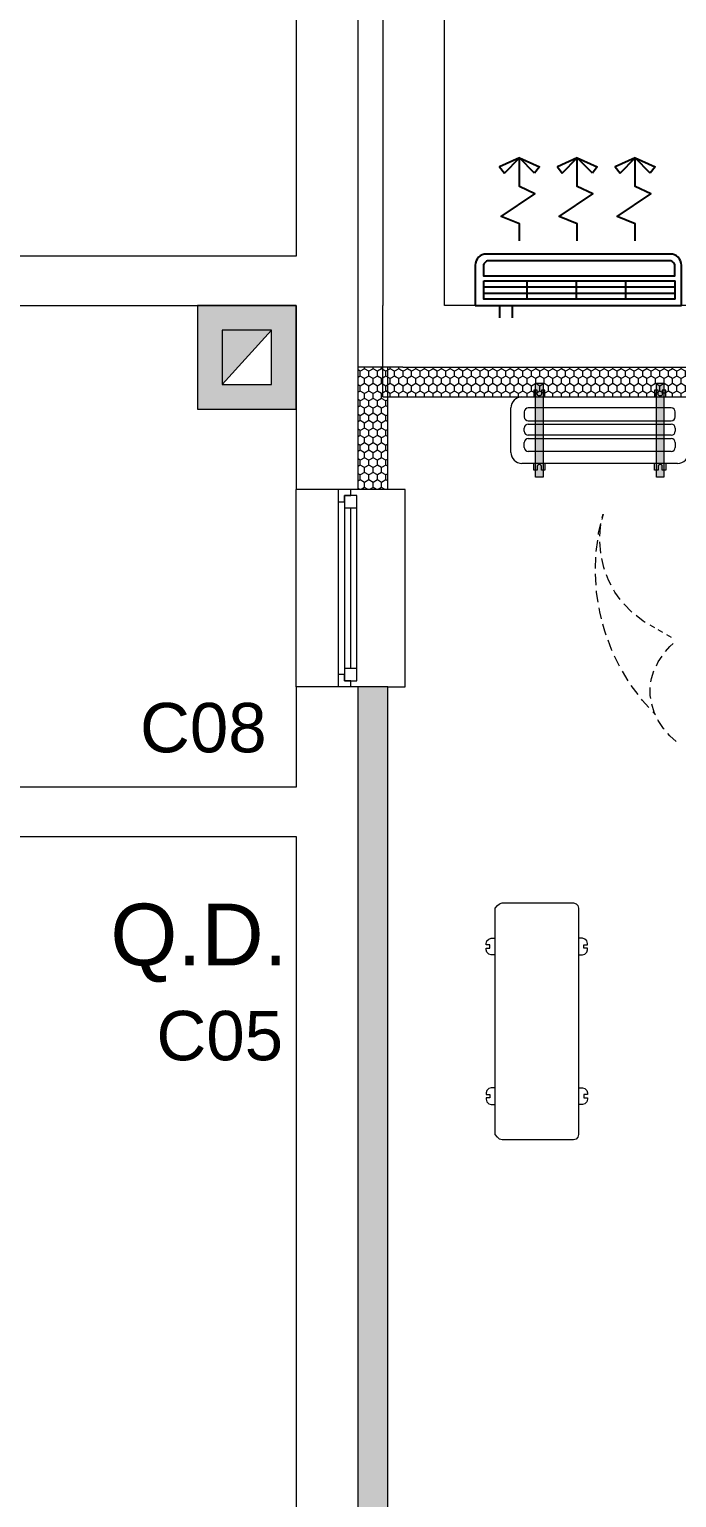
# Model space of a CAD drawing. Header units: millimetres. Extents: x 2773669 to 2919208, y -67651 to -3984.
# Drawn here: x 2818238 to 2820858, y -53785 to -47841 of the extents above; entities that cross this region are included whole.
import ezdxf

# ---------------------------------------------------------------- set-up
doc = ezdxf.new("R2010")
doc.units = ezdxf.units.MM
doc.header["$MEASUREMENT"] = 0
for name, color, linetype in [('0_muret e jashtme', 7, 'Continuous'), ('AIR', 7, 'Continuous'), ('AIR-00', 8, 'Continuous'), ('AIR-03', 30, 'Continuous'), ('PDF2_01 steel sheet _Pen_No__01_Pen_No__1', 7, 'Continuous')]:
    doc.layers.add(name, color=color, linetype=linetype)
for name, color, linetype, lineweight, true_color in [('0_muret e jashtme_Pen_No__82', 7, 'Continuous', 0, 0xaaaaaa), ('ARCHICAD Doors_Pen_No__82', 7, 'Continuous', 0, 0xaaaaaa), ('ARCHICAD Windows_Pen_No__82', 7, 'Continuous', 0, 0xaaaaaa), ('Exterior walls_Pen_No__119', 7, 'Continuous', 5, 0xdecbcb), ('Shell - Roof_Pen_No__82', 7, 'Continuous', 0, 0xaaaaaa), ('Structural - Bearing_Pen_No__82', 7, 'Continuous', 0, 0xaaaaaa), ('Text blocks_Pen_No__82', 7, 'Continuous', 0, 0xaaaaaa)]:
    doc.layers.add(name, color=color, linetype=linetype, lineweight=lineweight, true_color=true_color)
for name, color, linetype, lineweight in [('Exterior walls_Pen_No__1', 7, 'Continuous', 5), ('Liquid Pipe', 14, 'Continuous', 5), ('Structural - Bearing_Pen_No__19', 255, 'Continuous', 0)]:
    doc.layers.add(name, color=color, linetype=linetype, lineweight=lineweight)
doc.layers.add('PDF2_a.drain', color=7, linetype='Continuous', true_color=0x808000)
doc.styles.add('GENERATED_STYLE_1', font='arial.ttf')
pattern_1 = [(90, (2247653.822, -76424.967), (-34.6410162, 0), [20, -40]), (90, (2247636.502, -76394.967), (-34.6410162, 0), [20, -40]), (150, (2247653.822, -76404.967), (17.320508, 30), [20, -40]), (150, (2247619.18, -76404.967), (17.320508, 30), [20, -40]), (210, (2247653.822, -76424.967), (-17.320508, 30), [20, -40]), (210, (2247619.18, -76424.967), (-17.320508, 30), [20, -40])]

# ---------------------------------------------------------------- blocks, each defined once
blk = doc.blocks.new('Wall_8', base_point=(2819318.2, -45158.5))
at = {"layer": '0_muret e jashtme_Pen_No__82', "color": 253, "linetype": 'Continuous', "lineweight": 0, "true_color": 0xaaaaaa, "flags": 128}
for points in [[(2819318.2, -45158.5), (2819318.2, -48758.5)], [(2819568.2, -49208.5), (2819568.2, -45158.5)], [(2819318.2, -48958.5), (2819318.2, -49208.5)]]:
    blk.add_lwpolyline(points, dxfattribs=at)
blk = doc.blocks.new('Wall_18', base_point=(2825918.2, -48958.5))
at = {"layer": '0_muret e jashtme_Pen_No__82', "linetype": 'Continuous', "lineweight": 0, "true_color": 0xaaaaaa}
h = blk.add_hatch(dxfattribs=at)
h.set_pattern_fill('STYROFOAM_SM_INSULATION', color=253, style=0, pattern_type=2)
h.set_pattern_definition(pattern_1)
h.paths.add_polyline_path([(2821068.2, -49208.5), (2819749.3, -49208.5), (2819668.2, -49328.5), (2821068.2, -49328.5)])
h = blk.add_hatch(dxfattribs=at)
h.set_pattern_fill('STYROFOAM_SM_INSULATION', color=253, style=0, pattern_type=2)
h.set_pattern_definition(pattern_1)
h.paths.add_polyline_path([(2819749.3, -49208.5), (2819668.2, -49208.5), (2819668.2, -49328.5)])
at = {"layer": '0_muret e jashtme_Pen_No__82', "color": 253, "linetype": 'Continuous', "lineweight": 0, "true_color": 0xaaaaaa}
for p, q in [((2819749.3, -49208.5), (2819668.2, -49208.5)), ((2819749.3, -49208.5), (2819918.2, -49208.5)), ((2819918.2, -49208.5), (2821068.2, -49208.5))]:
    blk.add_line(p, q, dxfattribs=at)
at = {"layer": '0_muret e jashtme_Pen_No__82', "color": 253, "linetype": 'Continuous', "lineweight": 0, "true_color": 0xaaaaaa, "flags": 128}
for points in [[(2819668.2, -49208.5), (2819668.2, -48958.5)], [(2821248.2, -48958.5), (2819918.2, -48958.5)], [(2819668.2, -49328.5), (2819668.2, -49208.5)], [(2819668.2, -49328.5), (2821068.2, -49328.5)]]:
    blk.add_lwpolyline(points, dxfattribs=at)
blk = doc.blocks.new('Storefront 22_3')
at = {"layer": 'ARCHICAD Doors_Pen_No__82', "color": 253, "linetype": 'Continuous', "lineweight": 0, "true_color": 0xaaaaaa}
for p, q in [((370, 740), (370, 820)), ((370, 820), (410, 820)), ((410, 820), (410, 740)), ((370, 740), (390, 740)), ((370, 80), (370, 740)), ((410, 740), (370, 740)), ((390, 740), (410, 740)), ((390, 80), (390, 740)), ((390, 740), (390, 80)), ((390, 740), (390, 80)), ((410, 740), (410, 80)), ((390, 80), (370, 80)), ((370, 0), (370, 80)), ((370, 80), (410, 80)), ((410, 80), (390, 80)), ((410, 80), (410, 0)), ((-450, 0), (-450, -80)), ((-410, 0), (-450, 0)), ((-450, 0), (-450, -80)), ((-450, 0), (-450, -80)), ((-410, -40), (-410, 0)), ((410, 0), (370, 0)), ((410, 0), (410, -40)), ((450, 0), (410, 0)), ((450, -80), (450, 0)), ((450, 0), (450, -80)), ((450, 0), (450, -80)), ((-400, -40), (-410, -40)), ((-400, -65.4), (-400, -40)), ((410, -40), (400, -40)), ((400, -40), (400, -65.4)), ((-450, -80), (-410, -80)), ((-450, -80), (-450, -200)), ((-410, -80), (-410, -65.4)), ((-410, -65.4), (-400, -65.4)), ((400, -65.4), (410, -65.4)), ((410, -65.4), (410, -80)), ((410, -80), (450, -80)), ((450, -80), (450, -200))]:
    blk.add_line(p, q, dxfattribs=at)
blk.add_arc((410, 0), 820, 92.79603, 180, dxfattribs=at)
blk = doc.blocks.new('Wall_40', base_point=(2815268.2, -48758.5))
at = {"layer": '0_muret e jashtme_Pen_No__82', "color": 253, "linetype": 'Continuous', "lineweight": 0, "true_color": 0xaaaaaa}
for p, q in [((2815794.7, -48758.5), (2815794.7, -48838.5)), ((2816694.7, -48758.5), (2816694.7, -48838.5)), ((2815794.7, -48838.5), (2815794.7, -48958.5)), ((2816694.7, -48838.5), (2816694.7, -48958.5))]:
    blk.add_line(p, q, dxfattribs=at)
at = {"layer": '0_muret e jashtme_Pen_No__82', "color": 253, "linetype": 'Continuous', "lineweight": 0, "true_color": 0xaaaaaa, "flags": 128}
for points in [[(2815794.7, -48758.5), (2815518.2, -48758.5)], [(2819318.2, -48758.5), (2816694.7, -48758.5)], [(2815518.2, -48958.5), (2815794.7, -48958.5)], [(2816694.7, -48958.5), (2816818.2, -48958.5)], [(2817018.2, -48958.5), (2819318.2, -48958.5)]]:
    blk.add_lwpolyline(points, dxfattribs=at)
at = {"layer": 'ARCHICAD Doors_Pen_No__82', "color": 253, "linetype": 'Continuous', "lineweight": 0, "true_color": 0xaaaaaa, "xscale": -1, "zscale": 1000}
blk.add_blockref('Storefront 22_3', (2816244.7, -48758.5), dxfattribs=at)
blk = doc.blocks.new('Wall_42', base_point=(2813068.2, -51108.5))
at = {"layer": '0_muret e jashtme_Pen_No__82', "color": 253, "linetype": 'Continuous', "lineweight": 0, "true_color": 0xaaaaaa}
for p, q in [((2815743.2, -51028.5), (2815743.2, -50908.5)), ((2816643.2, -51028.5), (2816643.2, -50908.5)), ((2815743.2, -51108.5), (2815743.2, -51028.5)), ((2816643.2, -51108.5), (2816643.2, -51028.5))]:
    blk.add_line(p, q, dxfattribs=at)
at = {"layer": '0_muret e jashtme_Pen_No__82', "color": 253, "linetype": 'Continuous', "lineweight": 0, "true_color": 0xaaaaaa, "flags": 128}
for points in [[(2815743.2, -50908.5), (2813318.2, -50908.5)], [(2816818.2, -50908.5), (2816643.2, -50908.5)], [(2819318.2, -50908.5), (2817018.2, -50908.5)], [(2813318.2, -51108.5), (2815318.2, -51108.5)], [(2815518.2, -51108.5), (2815743.2, -51108.5)], [(2816643.2, -51108.5), (2819318.2, -51108.5)]]:
    blk.add_lwpolyline(points, dxfattribs=at)
at = {"layer": 'ARCHICAD Doors_Pen_No__82', "color": 253, "linetype": 'Continuous', "lineweight": 0, "true_color": 0xaaaaaa, "zscale": 1000, "rotation": 180}
blk.add_blockref('Storefront 22_3', (2816193.2, -51108.5), dxfattribs=at)
blk = doc.blocks.new('Wall_62', base_point=(2819918.2, -44908.5))
at = {"layer": '0_muret e jashtme_Pen_No__82', "color": 253, "linetype": 'Continuous', "lineweight": 0, "true_color": 0xaaaaaa, "flags": 128}
for points in [[(2819668.2, -44908.5), (2819668.2, -48958.5)], [(2819918.2, -48958.5), (2819918.2, -44908.5)]]:
    blk.add_lwpolyline(points, dxfattribs=at)
blk = doc.blocks.new('Window 22')
at = {"layer": 'ARCHICAD Windows_Pen_No__82', "color": 253, "linetype": 'Continuous', "lineweight": 0, "true_color": 0xaaaaaa}
for p, q in [((-400, 150), (-400, 220)), ((-400, 220), (400, 220)), ((400, 220), (400, 150)), ((-400, 150), (-400, 30)), ((400, 150), (400, 30)), ((-400, 30), (-400, 0)), ((-400, 0), (-375, 0)), ((-400, 0), (-400, -50)), ((-400, 0), (-400, -50)), ((-375, 25), (-325, 25)), ((-375, -25), (-375, 25)), ((-375, 0), (-375, -25)), ((-325, 25), (325, 25)), ((-325, 25), (-325, -25)), ((-325, 25), (325, 25)), ((-325, 0), (325, 0)), ((325, -25), (325, 25)), ((325, 25), (375, 25)), ((375, 25), (375, -25)), ((375, -25), (375, 0)), ((375, 0), (400, 0)), ((400, 30), (400, 0)), ((400, 0), (400, -50)), ((400, 0), (400, -50)), ((-350, -50), (-400, -50)), ((-400, -50), (-400, -220)), ((-375, -25), (-350, -25)), ((-325, -25), (-375, -25)), ((-350, -25), (-350, -50)), ((350, -50), (-350, -50)), ((325, -25), (-325, -25)), ((375, -25), (325, -25)), ((350, -50), (350, -25)), ((350, -25), (375, -25)), ((400, -50), (350, -50)), ((400, -50), (400, -220)), ((-400, -220), (400, -220))]:
    blk.add_line(p, q, dxfattribs=at)
blk = doc.blocks.new('Wall_63', base_point=(2819318.2, -49208.5))
at = {"layer": '0_muret e jashtme_Pen_No__82', "linetype": 'Continuous', "lineweight": 0, "true_color": 0xaaaaaa}
h = blk.add_hatch(dxfattribs=at)
h.set_pattern_fill('STYROFOAM_SM_INSULATION', color=253, style=0, pattern_type=2)
h.set_pattern_definition(pattern_1)
h.paths.add_polyline_path([(2819568.2, -49208.5), (2819568.2, -49703), (2819688.2, -49703), (2819688.2, -49208.5)])
h = blk.add_hatch(dxfattribs=at)
h.set_pattern_fill('STYROFOAM_SM_INSULATION', color=253, style=0, pattern_type=2)
h.set_pattern_definition(pattern_1)
h.paths.add_polyline_path([(2819688.2, -50503), (2819568.2, -50503), (2819568.2, -55458.5), (2819688.2, -55578.5)])
at = {"layer": '0_muret e jashtme_Pen_No__82', "color": 253, "linetype": 'Continuous', "lineweight": 0, "true_color": 0xaaaaaa}
for p, q in [((2819568.2, -49703), (2819568.2, -49208.5)), ((2819488.2, -49703), (2819318.2, -49703)), ((2819538.2, -49703), (2819488.2, -49703)), ((2819568.2, -49703), (2819538.2, -49703)), ((2819688.2, -49703), (2819568.2, -49703)), ((2819488.2, -50503), (2819318.2, -50503)), ((2819538.2, -50503), (2819488.2, -50503)), ((2819568.2, -50503), (2819538.2, -50503)), ((2819568.2, -55458.5), (2819568.2, -50503)), ((2819688.2, -50503), (2819568.2, -50503))]:
    blk.add_line(p, q, dxfattribs=at)
at = {"layer": '0_muret e jashtme_Pen_No__82', "color": 253, "linetype": 'Continuous', "lineweight": 0, "true_color": 0xaaaaaa, "flags": 128}
for points in [[(2819318.2, -49208.5), (2819318.2, -49703)], [(2819688.2, -49208.5), (2819568.2, -49208.5)], [(2819688.2, -49703), (2819688.2, -49208.5)], [(2819318.2, -50503), (2819318.2, -50908.5)], [(2819688.2, -55578.5), (2819688.2, -50503)], [(2819318.2, -51108.5), (2819318.2, -55208.5)]]:
    blk.add_lwpolyline(points, dxfattribs=at)
at = {"layer": 'ARCHICAD Windows_Pen_No__82', "color": 253, "linetype": 'Continuous', "lineweight": 0, "true_color": 0xaaaaaa, "xscale": -1, "zscale": 1000, "rotation": 270}
blk.add_blockref('Window 22', (2819538.2, -50103), dxfattribs=at)
blk = doc.blocks.new('CARRIER-W18-24 (FCD)')
at = {"layer": 'AIR-00'}
for p, q in [((-0.4747, -0.025), (-0.4747, -0.1)), ((0.3003, -0.05), (-0.4747, -0.05)), ((-0.2747, -0.025), (-0.2747, -0.1)), ((-0.0747, -0.025), (-0.0747, -0.1)), ((0.1253, -0.025), (0.1253, -0.1)), ((0.3003, -0.075), (-0.4747, -0.075)), ((0.3003, -0.1), (-0.4747, -0.1))]:
    blk.add_line(p, q, dxfattribs=at)
for points in [[(-0.4747, -0.025), (0.3003, -0.025), (0.3003, -0.1)], [(-0.3125, -0.2615), (-0.3125, -0.3311), (-0.2389, -0.3603), (-0.3755, -0.4524), (-0.3125, -0.4813), (-0.3125, -0.598)], [(-0.0781, -0.2615), (-0.0781, -0.3311), (-0.0045, -0.3603), (-0.1411, -0.4524), (-0.0781, -0.4813), (-0.0781, -0.598)], [(0.1563, -0.2615), (0.1563, -0.3311), (0.2299, -0.3603), (0.0933, -0.4524), (0.1563, -0.4813), (0.1563, -0.598)]]:
    blk.add_lwpolyline(points, dxfattribs=at)
blk.add_lwpolyline([(-0.4529, -0.1805), (0.2812, -0.1805, 0.414214), (0.3016, -0.1601), (0.3016, -0.1193), (-0.4733, -0.1193), (-0.4733, -0.1601, 0.414214)], format="xyb", close=True, dxfattribs=at)
for points in [[(-0.3734, -0.5351), (-0.3125, -0.598), (-0.3933, -0.5612)], [(-0.2516, -0.5351), (-0.3125, -0.598), (-0.2317, -0.5612)], [(-0.139, -0.5351), (-0.0781, -0.598), (-0.1589, -0.5612)], [(-0.0172, -0.5351), (-0.0781, -0.598), (0.0026, -0.5612)], [(0.0953, -0.5351), (0.1563, -0.598), (0.0755, -0.5612)], [(0.2172, -0.5351), (0.1563, -0.598), (0.237, -0.5612)]]:
    blk.add_lwpolyline(points, close=True, dxfattribs=at)
at = {"layer": 'AIR-03'}
for p, q in [((0.335, 0), (-0.5, 0)), ((-0.5, 0), (-0.5, -0.163)), ((0.185, 0.05), (0.185, 0)), ((0.235, 0.05), (0.235, 0))]:
    blk.add_line(p, q, dxfattribs=at)
blk.add_lwpolyline([(-0.5, 0), (-0.5, -0.163, 0.414214), (-0.455, -0.208), (0.29, -0.208, 0.414214), (0.335, -0.163), (0.335, 0)], format="xyb", dxfattribs=at)
blk = doc.blocks.new('NJS12')
at = {"layer": 'Exterior walls_Pen_No__119', "linetype": 'Continuous', "lineweight": 0, "true_color": 0xeee4e4}
for points in [[(-251.9, 55), (-252, -325), (-282.5, -325), (-282.5, 55)], [(237.5, 55), (237.5, -325), (207, -325), (206.9, 55)]]:
    blk.add_hatch(color=254, dxfattribs=at).paths.add_polyline_path(points)
at = {"color": 3, "lineweight": 13}
for p, q in [((-382.5, -225), (-382.5, -45)), ((-337.5, 0), (337.5, 0)), ((337.5, 0), (337.5, -225)), ((292.5, -270), (-337.5, -270))]:
    blk.add_line(p, q, dxfattribs=at)
at = {"color": 3}
for p, q in [((266.9, -45), (-311.8, -45)), ((-328.1, -61.3), (-328.1, -80.8)), ((-311.8, -97.1), (266.9, -97.1)), ((-311.8, -110.2), (266.9, -110.2)), ((283.2, -80.8), (283.2, -61.3)), ((-328.1, -139.5), (-328.1, -126.5)), ((266.9, -155.8), (-311.8, -155.8)), ((-311.8, -168.9), (266.9, -168.9)), ((283.2, -126.5), (283.2, -139.5)), ((-328.1, -204.8), (-328.1, -185.2)), ((266.9, -221.1), (-311.8, -221.1)), ((283.2, -185.2), (283.2, -204.8))]:
    blk.add_line(p, q, dxfattribs=at)
for points in [[(-244.6, 0), (-244.6, 27.1), (-258.9, 27.1), (-258.9, 11.8, -1), (-275.6, 11.8), (-275.6, 27.1), (-289.9, 27.1), (-289.9, 0)], [(244.9, 0), (244.9, 27.1), (230.6, 27.1), (230.6, 11.8, -1), (213.9, 11.8), (213.9, 27.1), (199.6, 27.1), (199.6, 0)], [(337.5, -35), (341, -35, -0.414214), (343.9, -37.9), (343.9, -51.1, -0.414214), (341, -54), (337.5, -54)], [(337.5, -64), (341, -64, -0.414214), (343.9, -66.9), (343.9, -80.1, -0.414214), (341, -83), (337.5, -83)], [(-244.6, -270), (-244.6, -297.2), (-258.9, -297.2), (-258.9, -281.9, 1), (-275.6, -281.9), (-275.6, -297.2), (-289.9, -297.2), (-289.9, -270)], [(244.9, -270), (244.9, -297.2), (230.6, -297.2), (230.6, -281.9, 1), (213.9, -281.9), (213.9, -297.2), (199.6, -297.2), (199.6, -270)]]:
    blk.add_lwpolyline(points, format="xyb", dxfattribs=at)
for points in [[(343.9, -40.4), (355.9, -40.4), (355.9, -48.6), (343.9, -48.6)], [(355.9, -36.6), (362.7, -36.6), (362.7, -52.4), (355.9, -52.4)], [(343.9, -69.4), (355.9, -69.4), (355.9, -77.6), (343.9, -77.6)], [(355.9, -65.6), (362.7, -65.6), (362.7, -81.4), (355.9, -81.4)]]:
    blk.add_lwpolyline(points, close=True, dxfattribs=at)
for points in [[(362.7, -39.6), (368.9, -39.6, -0.414214), (371.7, -42.4), (371.7, -46.6, -0.414214), (368.9, -49.4), (362.7, -49.4)], [(362.7, -68.6), (368.9, -68.6, -0.414214), (371.7, -71.4), (371.7, -75.6, -0.414214), (368.9, -78.4), (362.7, -78.4)]]:
    blk.add_lwpolyline(points, format="xyb", close=True, dxfattribs=at)
at = {"color": 3, "lineweight": 13}
for centre, start, end in [((-337.5, -45), 90, 180), ((-337.5, -225), 180, 270), ((292.5, -225), 270, 0)]:
    blk.add_arc(centre, 45, start, end, dxfattribs=at)
at = {"color": 3}
for centre, start, end in [((-311.8, -61.3), 90, 180), ((266.9, -61.3), 0, 90), ((-311.8, -80.8), 180, 270), ((-311.8, -126.5), 90, 180), ((266.9, -80.8), 270, 360), ((266.9, -126.5), 0, 90), ((-311.8, -139.5), 180, 270), ((-311.8, -185.2), 90, 180), ((266.9, -139.5), 270, 360), ((266.9, -185.2), 0, 90), ((-311.8, -204.8), 180, 270), ((266.9, -204.8), 270, 360)]:
    blk.add_arc(centre, 16.3, start, end, dxfattribs=at)
at = {"layer": 'Exterior walls_Pen_No__1', "color": 7, "linetype": 'Continuous', "lineweight": 5, "flags": 128}
for points in [[(-251.9, 55), (-252, -325), (-282.5, -325), (-282.5, 55)], [(237.5, 55), (237.5, -325), (207, -325), (206.9, 55)]]:
    blk.add_lwpolyline(points, close=True, dxfattribs=at)
blk = doc.blocks.new('1')
at = {"layer": 'PDF2_01 steel sheet _Pen_No__01_Pen_No__1', "color": 3, "lineweight": 0}
blk.add_lwpolyline([(132.9, 0), (-132.9, 0), (-142.4, 2.5), (-149.3, 9.5), (-158.6, 18.9), (-158.6, 861.6), (-149.3, 871.1), (-142.4, 878), (-132.9, 880.5), (132.9, 880.5), (142.1, 878), (149.3, 871.1), (151.6, 861.6), (151.6, 18.9), (149.3, 9.5), (142.1, 2.5)], close=True, dxfattribs=at)
for points in [[(-158.6, 687.6), (-173, 687.6), (-182.5, 690.2), (-189.4, 697.1), (-192, 706.6), (-192, 712.1), (-178.6, 712.1), (-178.6, 724.6), (-192, 724.6), (-192, 730.2), (-189.4, 739.7), (-182.5, 746.6), (-173, 749.1), (-158.6, 749.1)], [(151.6, 687.6), (166.1, 687.6), (175.5, 690.2), (182.5, 697.1), (185, 706.6), (185, 712.1), (171.6, 712.1), (171.6, 724.6), (185, 724.6), (185, 730.2), (182.5, 739.7), (175.5, 746.6), (166.1, 749.1), (151.6, 749.1)], [(-158.6, 192.9), (-173, 192.9), (-182.5, 190.4), (-189.4, 183.5), (-192, 174), (-192, 168.4), (-178.6, 168.4), (-178.6, 155.9), (-192, 155.9), (-192, 150.4), (-189.4, 140.9), (-182.5, 134), (-173, 131.4), (-158.6, 131.4)], [(151.6, 192.9), (166.1, 192.9), (175.5, 190.4), (182.5, 183.5), (185, 174), (185, 168.4), (171.6, 168.4), (171.6, 155.9), (185, 155.9), (185, 150.4), (182.5, 140.9), (175.5, 134), (166.1, 131.4), (151.6, 131.4)]]:
    blk.add_lwpolyline(points, dxfattribs=at)

msp = doc.modelspace()

# ---------------------------------------------------------------- hatches: boundary and pattern name
at = {"layer": 'Structural - Bearing_Pen_No__19', "linetype": 'Continuous', "lineweight": 0, "true_color": 0xffffff}
h = msp.add_hatch(color=7, dxfattribs=at)
h.paths.add_polyline_path([(2819318.17292, -48958.54946), (2818918.17292, -48958.54946), (2818918.17292, -49378.54946), (2819318.17292, -49378.54946)])
h.paths.add_polyline_path([(2819218.17292, -49058.54946), (2819018.17292, -49058.54946), (2819018.17292, -49278.54946), (2819218.17292, -49278.54946)], flags=0)
msp.add_hatch(color=7, dxfattribs=at).paths.add_polyline_path([(2819018.17292, -49278.54946), (2819218.17292, -49058.54946), (2819018.17292, -49058.54946)])

# ---------------------------------------------------------------- linework, layer by layer
at = {"layer": 'PDF2_a.drain', "lineweight": 0}
for points in [[(2820556.06625, -49818.90435), (2820559.79896, -49802.94567), (2820555.49823, -49824.85504)], [(2820541.13541, -49885.98491), (2820541.81163, -49880.84567), (2820550.92701, -49841.3547)], [(2820547.22135, -49892.74706), (2820549.25, -49856.77241), (2820551.0893, -49847.30539)], [(2820532.20937, -49954.14741), (2820538.16007, -49908.70574)], [(2820550.27785, -49961.18005), (2820546.51809, -49915.73838)], [(2820529.28812, -50022.85089), (2820530.85694, -49977.13874)], [(2820565.7767, -50027.99013), (2820562.61201, -50019.60506), (2820554.60562, -49983.6304)], [(2820531.91184, -50091.28388), (2820529.04468, -50045.57173)], [(2820592.71712, -50091.0134), (2820581.81653, -50070.99742), (2820573.81014, -50049.62902)], [(2820540.02642, -50159.44639), (2820533.72409, -50120.2259), (2820533.34541, -50114.2752)], [(2820629.63848, -50148.89743), (2820607.89139, -50119.14395), (2820603.59066, -50111.29986)], [(2820553.60482, -50226.79743), (2820546.38284, -50199.20785), (2820543.65093, -50182.16722)], [(2820675.62112, -50199.74882), (2820643.70375, -50167.02)], [(2820730.15112, -50241.40368), (2820721.82015, -50236.53493), (2820693.28386, -50214.35507)], [(2820572.53885, -50292.79605), (2820566.58816, -50276.56688), (2820559.36618, -50248.9773)], [(2820769.29046, -50263.85403), (2820749.97775, -50252.7641)], [(2820801.81826, -50282.63396), (2820782.50555, -50271.54403)], [(2820596.72031, -50357.17175), (2820594.17774, -50351.76202), (2820580.41, -50314.16445)], [(2820812.81168, -50359.66022), (2820830.66377, -50339.13032), (2820844.18807, -50326.47157)], [(2820836.92897, -50302.90514), (2820817.61626, -50291.81521)], [(2820626.47379, -50419.11307), (2820606.64715, -50377.72869)], [(2820775.4846, -50417.00328), (2820783.05821, -50401.23394), (2820798.7464, -50377.72869)], [(2820661.58289, -50478.07905), (2820637.86125, -50438.85856)], [(2820753.84571, -50481.8929), (2820756.0096, -50468.17926), (2820765.7471, -50437.77661)], [(2820701.3173, -50534.06968), (2820673.9441, -50497.28356)], [(2820752.76376, -50550.1636), (2820750.59987, -50537.26141), (2820750.59987, -50504.53259)], [(2820745.40654, -50586.54399), (2820718.16859, -50556.52003), (2820715.0039, -50552.46273)], [(2820771.96828, -50615.75649), (2820766.82904, -50605.64031), (2820756.55057, -50572.74919)], [(2820771.96828, -50615.75649), (2820760.7972, -50603.58461)], [(2820807.67245, -50674.23559), (2820804.42661, -50670.50288), (2820783.05821, -50638.66666), (2820781.97626, -50636.34048)], [(2820855.278, -50723.57226), (2820830.66377, -50700.77028), (2820822.54918, -50691.5467)]]:
    msp.add_lwpolyline(points, dxfattribs=at)
at = {"layer": 'Shell - Roof_Pen_No__82', "color": 253, "linetype": 'Continuous', "lineweight": 0, "true_color": 0xaaaaaa}
for p, q in [((2819318.17292, -48958.54946), (2818918.17292, -48958.54946)), ((2818918.17292, -48958.54946), (2818918.17292, -49378.54946)), ((2819318.17292, -49378.54946), (2819318.17292, -48958.54946)), ((2818918.17292, -49378.54946), (2819318.17292, -49378.54946))]:
    msp.add_line(p, q, dxfattribs=at)
at = {"layer": 'Structural - Bearing_Pen_No__82', "color": 253, "linetype": 'Continuous', "lineweight": 0, "true_color": 0xaaaaaa, "flags": 128}
for points in [[(2819318.17292, -48958.54946), (2818918.17292, -48958.54946), (2818918.17292, -49378.54946), (2819318.17292, -49378.54946)], [(2819218.17292, -49058.54946), (2819018.17292, -49058.54946), (2819018.17292, -49278.54946), (2819218.17292, -49278.54946)], [(2819018.17292, -49278.54946), (2819218.17292, -49058.54946), (2819018.17292, -49058.54946)]]:
    msp.add_lwpolyline(points, close=True, dxfattribs=at)

# ---------------------------------------------------------------- block references
at = {"xscale": 1.0884375, "yscale": 1.0884375, "zscale": 1.0884375}
msp.add_blockref('1', (2820295.67239, -52335.88007), dxfattribs=at)
at = {"layer": '0_muret e jashtme', "color": 7, "lineweight": 0}
for name, p in [('Wall_62', (2819918.17292, -44908.54946)), ('Wall_8', (2819318.17292, -45158.54946)), ('Wall_40', (2815268.17292, -48758.54946)), ('Wall_18', (2825918.17292, -48958.54946)), ('Wall_63', (2819318.17292, -49208.54943)), ('Wall_42', (2813068.17292, -51108.54946))]:
    msp.add_blockref(name, p, dxfattribs=at)
at = {"layer": 'AIR', "xscale": 999.5108336315826, "yscale": 999.5108336315826, "zscale": 999.5108336315826, "rotation": 180}
msp.add_blockref('CARRIER-W18-24 (FCD)', (2820377.47979, -48958.54946), dxfattribs=at)
at = {"layer": 'Liquid Pipe', "lineweight": 13}
msp.add_blockref('NJS12', (2820568.86851, -49328.513), dxfattribs=at)

# ---------------------------------------------------------------- texts
at = {"layer": 'Text blocks_Pen_No__82', "color": 253, "linetype": 'Continuous', "lineweight": 0, "true_color": 0xaaaaaa, "attachment_point": 1, "style": 'GENERATED_STYLE_1'}
for s, insert, char_height in [('\\A1;{\\pql;\\fArial|b0|i0|c0|p34;C0\\fArial|b0|i0|c0|p34;8}', (2818685.49387, -50567.61447), 200), ('\\A1;{\\pql;\\fArial|b0|i0|c0|p34;Q.D.}', (2818565.3189, -51380.20839), 250), ('\\A1;{\\pql;\\fArial|b0|i0|c0|p34;C0\\fArial|b0|i0|c0|p34;5}', (2818752.00307, -51814.22402), 200)]:
    msp.add_mtext(s, dxfattribs=dict(at, insert=insert, char_height=char_height))

doc.saveas('drawing.dxf')
